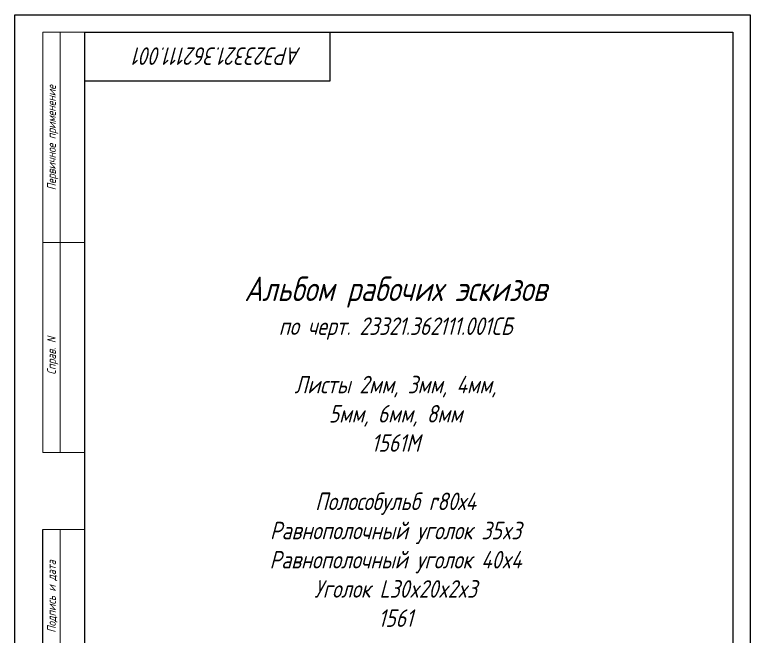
# Model space of a CAD drawing. Header units: millimetres. Extents: x -37166 to -34073, y -441 to 2979.
# Drawn here: x -37087 to -36877, y 2801.6 to 2979.4 of the extents above; entities that cross this region are included whole.
import ezdxf
from ezdxf.enums import TextEntityAlignment as Align

# ---------------------------------------------------------------- set-up
doc = ezdxf.new("R2010")
doc.units = ezdxf.units.MM
doc.layers.add('Frame', color=6, linetype='Continuous')
doc.layers.add('ЧЕРТЕЖ', color=7, linetype='Continuous')
doc.styles.get("Standard").update_dxf_attribs({"font": 'ГОСТ тип А наклонный.ttf'})
doc.styles.add('ГОСТ', font='ГОСТ тип А.ttf', dxfattribs={"oblique": 15})

# ---------------------------------------------------------------- blocks, each defined once
blk = doc.blocks.new('stamp-side-22600')
at = {"layer": 'Frame'}
blk.add_line((-12, 0), (-12, 145), dxfattribs=at)
at = {"layer": 'Frame', "lineweight": 13}
for p, q in [((-12, 145), (0, 145)), ((-12, 110), (0, 110)), ((0, 85), (-12, 85)), ((-12, 60), (0, 60)), ((0, 25), (-12, 25)), ((0, 0), (-12, 0))]:
    blk.add_line(p, q, dxfattribs=at)
at = {"layer": 'Frame', "color": 7, "lineweight": 13}
blk.add_line((-7, 145), (-7, 0), dxfattribs=at)
at = {"color": 7, "lineweight": 13, "style": 'ГОСТ', "oblique": 15}
for s, p in [('Подпись и дата', (-8.25, 115.55)), ('Инв. N дубл.', (-8.25, 88.76)), ('Взамен инв. N', (-8.25, 61.42)), ('Подпись и дата', (-8.25, 30.25)), ('Инв. N подл.', (-8.25, 2.97))]:
    blk.add_text(s, height=2.5, rotation=90, dxfattribs=at).set_placement(p)
blk = doc.blocks.new('stamp-side-w22600')
at = {"layer": 'Frame', "lineweight": 13}
for p, q in [((0, 287), (-12, 287)), ((-12, 167), (-12, 287)), ((0, 227), (-12, 227)), ((0, 167), (-12, 167))]:
    blk.add_line(p, q, dxfattribs=at)
at = {"layer": 'Frame', "color": 7, "lineweight": 13}
blk.add_line((-7, 287), (-7, 167), dxfattribs=at)
blk.add_blockref('stamp-side-22600', (0, 0))
at = {"color": 7, "lineweight": 13, "style": 'ГОСТ', "oblique": 15}
for s, p in [('Первичное применение', (-8.25, 241.89)), ('Справ. N', (-8.25, 189.23))]:
    blk.add_text(s, height=2.5, rotation=90, dxfattribs=at).set_placement(p)
blk = doc.blocks.new('A4-vert-gost-01-Neptun')
at = {"layer": 'Frame', "color": 7}
blk.add_lwpolyline([(0, 0), (0, 297), (210, 297), (210, 0)], close=True, dxfattribs=at)
at = {"layer": 'Frame'}
blk.add_lwpolyline([(90, 292), (90, 278), (20, 278)], dxfattribs=at)
blk.add_lwpolyline([(20, 5), (20, 292), (205, 292), (205, 5)], close=True, dxfattribs=at)
blk.add_blockref('stamp-side-w22600', (20, 5))
at = {"layer": 'ЧЕРТЕЖ', "style": 'ГОСТ', "oblique": 15}
blk.add_attdef('НОМЕР ЧЕРТЕЖА', text='', height=5, rotation=180, dxfattribs=at).set_placement((58.02, 285.18), align=Align.MIDDLE_CENTER)
blk.add_attdef('Номер чертежа', text='', height=7, dxfattribs=at).set_placement((145, 52.5), align=Align.MIDDLE_CENTER)
at = {"layer": 'ЧЕРТЕЖ', "style": 'ГОСТ', "oblique": 15, "flags": 4}
for tag, p in [('НАЗВАНИЕ_1', (120, 39.73)), ('НАЗВАНИЕ_2', (120, 33.73)), ('НАЗВАНИЕ_3', (120, 27.73)), ('НАЗВАНИЕ_4', (120, 21.73))]:
    blk.add_attdef(tag, text='', height=3.5, dxfattribs=at).set_placement(p, align=Align.CENTER)
at = {"layer": 'ЧЕРТЕЖ', "style": 'ГОСТ', "oblique": 15}
for tag, p, height in [('РАЗРАБОТ.', (37.58, 31.25), 2.5), ('ЛИТЕРА', (155.69, 30.91), 3.5), ('ПРОВЕРИЛ', (37.58, 26.25), 2.5), ('ВЫПОЛНИЛ', (37.58, 21.25), 2.5), ('Лист', (169.21, 21.25), 2.5), ('Т.КОНТР.', (37.58, 16.25), 2.5), ('Н.КОНТР.', (37.58, 11.25), 2.5), ('УТВЕРДИЛ', (37.58, 6.25), 2.5)]:
    blk.add_attdef(tag, p, '', height=height, dxfattribs=at)
for tag, p in [('Масса', (178.26, 30.91)), ('Масштаб', (195.96, 30.91))]:
    blk.add_attdef(tag, text='', height=3.5, dxfattribs=at).set_placement(p, align=Align.CENTER)
blk.add_attdef('Листов', text='', height=2.5, dxfattribs=at).set_placement((198.06, 21.25), align=Align.RIGHT)

msp = doc.modelspace()

# ---------------------------------------------------------------- block references
at = {"color": 2, "lineweight": 100, "ltscale": 0.4}
ref = msp.add_blockref('A4-vert-gost-01-Neptun', (-37086.989, 2682.351), dxfattribs=at)
ref.add_attrib('НОМЕР ЧЕРТЕЖА', 'АРЭ23321.362111.001', dxfattribs={"layer": 'ЧЕРТЕЖ', "height": 5, "rotation": 180, "style": 'ГОСТ', "oblique": 15}).set_placement((-37028.967, 2967.531), align=Align.MIDDLE_CENTER)

# ---------------------------------------------------------------- texts
at = {"color": 7, "insert": (-37034.395, 2804.579), "char_height": 5, "width": 112.26792, "attachment_point": 7, "line_spacing_factor": 0.963855}
msp.add_mtext('\\pxqcsm1;{\\H1.4x;Альбом рабочих эскизов\\P\\ps*;}по черт. 23321.362111.001СБ\\P\\PЛисты 2мм, 3мм, 4мм,\\P5мм, 6мм, 8мм\\P1561M\\P\\P{\\fГОСТ ТИП А|b1|i1|c204|p34;Полособульб r80х4\\PРавнополочный уголок 35x3\\PРавнополочный уголок 40x4\\PУголок \\A1;L30x20x2x3\\A0;\\P1561}', dxfattribs=at)

doc.saveas('drawing.dxf')
